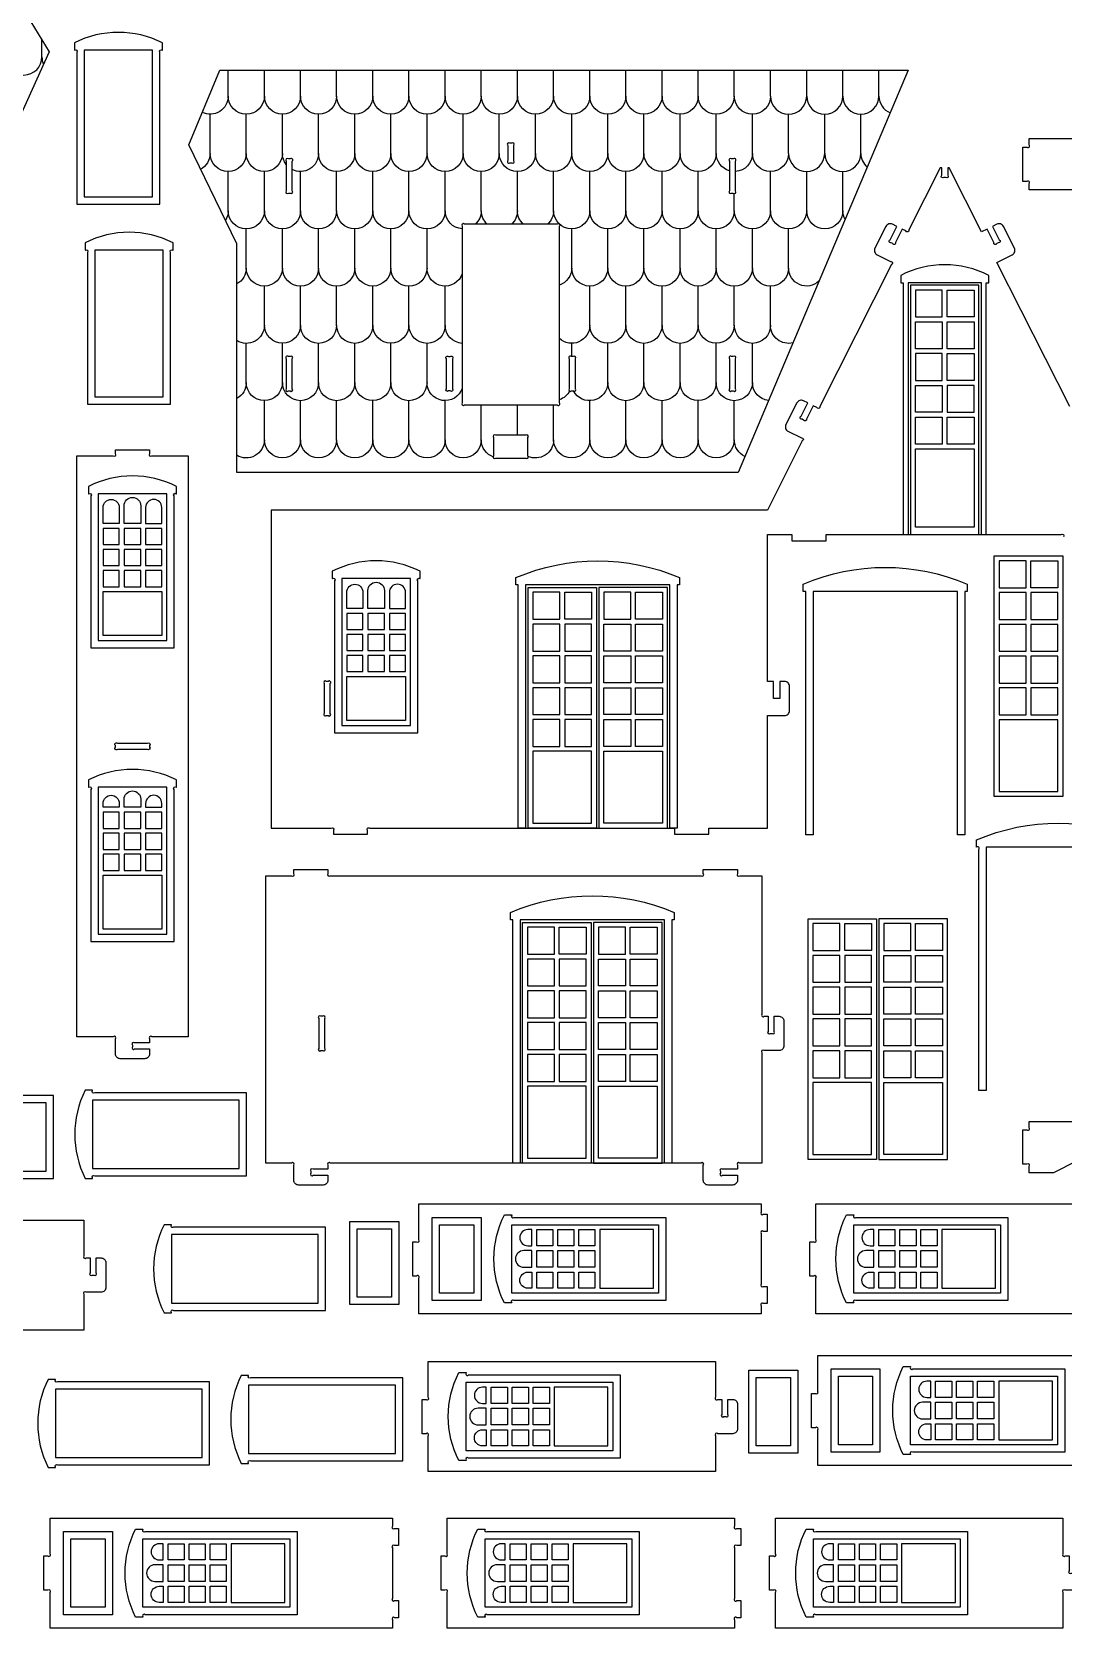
# Model space of a CAD drawing. Extents: x -47 to 298, y -129 to 173.
# Drawn here: x 160.6 to 244.9, y -126.9 to 3.6 of the extents above; entities that cross this region are included whole.
import ezdxf

# ---------------------------------------------------------------- set-up
doc = ezdxf.new("R2010")
doc.units = 0
doc.header["$MEASUREMENT"] = 0
doc.layers.get('0').update_dxf_attribs({"linetype": 'CONTINUOUS'})

msp = doc.modelspace()

# ---------------------------------------------------------------- linework, layer by layer
for points in [[(159.6, -3.35), (159.6, -24.56), (134.06, -24.56), (134.06, 7.37), (158.71, 7.37), (161.99, 1.96)], [(170.46, 2.09), (164.86, 2.09), (164.86, -9.91), (170.46, -9.91)], [(175.96, 0.46), (232.24, 0.46), (218.34, -32.45), (177.34, -32.45), (177.34, -13.74), (173.41, -5.66)], [(171.33, -14.26), (165.73, -14.26), (165.73, -26.26), (171.33, -26.26)], [(238.24, -16.92), (232.24, -16.92), (232.24, -37.52), (238.24, -37.52)], [(238.04, -17.12), (232.44, -17.12), (232.44, -37.52), (238.04, -37.52)], [(235.04, -19.72), (235.04, -17.52), (232.84, -17.52), (232.84, -19.72)], [(235.44, -17.52), (237.64, -17.52), (237.64, -19.72), (235.44, -19.72)], [(235.04, -22.32), (232.84, -22.32), (232.84, -20.12), (235.04, -20.12)], [(235.44, -22.32), (235.44, -20.12), (237.64, -20.12), (237.64, -22.32)], [(232.84, -24.92), (235.04, -24.92), (235.04, -22.72), (232.84, -22.72)], [(235.44, -24.92), (235.44, -22.72), (237.64, -22.72), (237.64, -24.92)], [(235.04, -27.52), (232.84, -27.52), (232.84, -25.32), (235.04, -25.32)], [(235.44, -27.52), (237.64, -27.52), (237.64, -25.32), (235.44, -25.32)], [(232.84, -27.92), (235.04, -27.92), (235.04, -30.12), (232.84, -30.12)], [(235.44, -30.12), (235.44, -27.92), (237.64, -27.92), (237.64, -30.12)], [(232.84, -30.52), (237.64, -30.52), (237.64, -36.92), (232.84, -36.92)], [(171.61, -34.18), (166.01, -34.18), (166.01, -46.18), (171.61, -46.18)], [(166.41, -38.34), (167.73, -38.34), (167.73, -37.02), (166.41, -37.02)], [(168.13, -38.34), (169.49, -38.34), (169.49, -37.02), (168.13, -37.02)], [(169.89, -38.34), (171.21, -38.34), (171.21, -37.02), (169.89, -37.02)], [(166.41, -40.06), (167.73, -40.06), (167.73, -38.74), (166.41, -38.74)], [(168.13, -40.06), (169.49, -40.06), (169.49, -38.74), (168.13, -38.74)], [(169.89, -40.06), (171.21, -40.06), (171.21, -38.74), (169.89, -38.74)], [(239.29, -39.26), (244.89, -39.26), (244.89, -58.94), (239.29, -58.94)], [(239.69, -41.86), (241.89, -41.86), (241.89, -39.66), (239.69, -39.66)], [(244.49, -41.86), (242.29, -41.86), (242.29, -39.66), (244.49, -39.66)], [(166.41, -41.78), (167.73, -41.78), (167.73, -40.46), (166.41, -40.46)], [(168.13, -41.78), (169.49, -41.78), (169.49, -40.46), (168.13, -40.46)], [(169.89, -41.78), (171.21, -41.78), (171.21, -40.46), (169.89, -40.46)], [(191.54, -41.12), (185.94, -41.12), (185.94, -53.12), (191.54, -53.12)], [(171.21, -45.78), (166.41, -45.78), (166.41, -42.18), (171.21, -42.18)], [(201.16, -41.84), (206.76, -41.84), (206.76, -61.52), (201.16, -61.52)], [(201.56, -44.44), (203.76, -44.44), (203.76, -42.24), (201.56, -42.24)], [(206.36, -44.44), (204.16, -44.44), (204.16, -42.24), (206.36, -42.24)], [(212.56, -41.84), (206.96, -41.84), (206.96, -61.52), (212.56, -61.52)], [(207.36, -44.44), (209.56, -44.44), (209.56, -42.24), (207.36, -42.24)], [(212.16, -44.44), (209.96, -44.44), (209.96, -42.24), (212.16, -42.24)], [(239.69, -44.46), (241.89, -44.46), (241.89, -42.26), (239.69, -42.26)], [(244.49, -44.46), (244.49, -42.26), (242.29, -42.26), (242.29, -44.46)], [(186.34, -45.28), (187.66, -45.28), (187.66, -43.96), (186.34, -43.96)], [(188.06, -45.28), (189.42, -45.28), (189.42, -43.96), (188.06, -43.96)], [(189.82, -45.28), (191.14, -45.28), (191.14, -43.96), (189.82, -43.96)], [(201.56, -47.04), (203.76, -47.04), (203.76, -44.84), (201.56, -44.84)], [(206.36, -47.04), (206.36, -44.84), (204.16, -44.84), (204.16, -47.04)], [(207.36, -47.04), (207.36, -44.84), (209.56, -44.84), (209.56, -47.04)], [(212.16, -47.04), (209.96, -47.04), (209.96, -44.84), (212.16, -44.84)], [(241.89, -47.06), (241.89, -44.86), (239.69, -44.86), (239.69, -47.06)], [(244.49, -44.86), (242.29, -44.86), (242.29, -47.06), (244.49, -47.06)], [(186.34, -47), (187.66, -47), (187.66, -45.68), (186.34, -45.68)], [(188.06, -47), (189.42, -47), (189.42, -45.68), (188.06, -45.68)], [(189.82, -47), (191.14, -47), (191.14, -45.68), (189.82, -45.68)], [(186.34, -48.72), (187.66, -48.72), (187.66, -47.4), (186.34, -47.4)], [(188.06, -48.72), (189.42, -48.72), (189.42, -47.4), (188.06, -47.4)], [(189.82, -48.72), (191.14, -48.72), (191.14, -47.4), (189.82, -47.4)], [(203.76, -49.64), (203.76, -47.44), (201.56, -47.44), (201.56, -49.64)], [(206.36, -47.44), (204.16, -47.44), (204.16, -49.64), (206.36, -49.64)], [(207.36, -47.44), (209.56, -47.44), (209.56, -49.64), (207.36, -49.64)], [(209.96, -49.64), (209.96, -47.44), (212.16, -47.44), (212.16, -49.64)], [(241.89, -49.66), (241.89, -47.46), (239.69, -47.46), (239.69, -49.66)], [(242.29, -49.66), (244.49, -49.66), (244.49, -47.46), (242.29, -47.46)], [(191.14, -52.72), (186.34, -52.72), (186.34, -49.12), (191.14, -49.12)], [(203.76, -52.24), (203.76, -50.04), (201.56, -50.04), (201.56, -52.24)], [(204.16, -52.24), (206.36, -52.24), (206.36, -50.04), (204.16, -50.04)], [(209.56, -52.24), (207.36, -52.24), (207.36, -50.04), (209.56, -50.04)], [(209.96, -52.24), (209.96, -50.04), (212.16, -50.04), (212.16, -52.24)], [(241.89, -52.26), (241.89, -50.06), (239.69, -50.06), (239.69, -52.26)], [(242.29, -52.26), (244.49, -52.26), (244.49, -50.06), (242.29, -50.06)], [(203.76, -54.84), (203.76, -52.64), (201.56, -52.64), (201.56, -54.84)], [(204.16, -54.84), (206.36, -54.84), (206.36, -52.64), (204.16, -52.64)], [(209.56, -54.84), (207.36, -54.84), (207.36, -52.64), (209.56, -52.64)], [(209.96, -54.84), (209.96, -52.64), (212.16, -52.64), (212.16, -54.84)], [(239.69, -58.54), (244.49, -58.54), (244.49, -52.66), (239.69, -52.66)], [(201.56, -61.12), (206.36, -61.12), (206.36, -55.24), (201.56, -55.24)], [(212.16, -61.12), (207.36, -61.12), (207.36, -55.24), (212.16, -55.24)], [(171.61, -58.18), (166.01, -58.18), (166.01, -70.18), (171.61, -70.18)], [(166.41, -61.54), (167.73, -61.54), (167.73, -60.22), (166.41, -60.22)], [(168.13, -61.54), (169.49, -61.54), (169.49, -60.22), (168.13, -60.22)], [(169.89, -61.54), (171.21, -61.54), (171.21, -60.22), (169.89, -60.22)], [(166.41, -63.26), (167.73, -63.26), (167.73, -61.94), (166.41, -61.94)], [(168.13, -63.26), (169.49, -63.26), (169.49, -61.94), (168.13, -61.94)], [(169.89, -63.26), (171.21, -63.26), (171.21, -61.94), (169.89, -61.94)], [(166.41, -64.98), (167.73, -64.98), (167.73, -63.66), (166.41, -63.66)], [(168.13, -64.98), (169.49, -64.98), (169.49, -63.66), (168.13, -63.66)], [(169.89, -64.98), (171.21, -64.98), (171.21, -63.66), (169.89, -63.66)], [(171.21, -69.78), (166.41, -69.78), (166.41, -65.38), (171.21, -65.38)], [(224.06, -68.93), (229.66, -68.93), (229.66, -88.61), (224.06, -88.61)], [(235.46, -68.93), (229.86, -68.93), (229.86, -88.61), (235.46, -88.61)], [(200.72, -69.23), (206.32, -69.23), (206.32, -88.91), (200.72, -88.91)], [(201.12, -71.83), (203.32, -71.83), (203.32, -69.63), (201.12, -69.63)], [(205.92, -71.83), (203.72, -71.83), (203.72, -69.63), (205.92, -69.63)], [(212.12, -69.23), (206.52, -69.23), (206.52, -88.91), (212.12, -88.91)], [(206.92, -71.83), (209.12, -71.83), (209.12, -69.63), (206.92, -69.63)], [(211.72, -71.83), (209.52, -71.83), (209.52, -69.63), (211.72, -69.63)], [(224.46, -71.53), (226.66, -71.53), (226.66, -69.33), (224.46, -69.33)], [(229.26, -71.53), (227.06, -71.53), (227.06, -69.33), (229.26, -69.33)], [(230.26, -71.53), (232.46, -71.53), (232.46, -69.33), (230.26, -69.33)], [(235.06, -71.53), (232.86, -71.53), (232.86, -69.33), (235.06, -69.33)], [(201.12, -74.43), (203.32, -74.43), (203.32, -72.23), (201.12, -72.23)], [(205.92, -74.43), (205.92, -72.23), (203.72, -72.23), (203.72, -74.43)], [(206.92, -74.43), (206.92, -72.23), (209.12, -72.23), (209.12, -74.43)], [(211.72, -74.43), (209.52, -74.43), (209.52, -72.23), (211.72, -72.23)], [(224.46, -74.13), (226.66, -74.13), (226.66, -71.93), (224.46, -71.93)], [(229.26, -74.13), (229.26, -71.93), (227.06, -71.93), (227.06, -74.13)], [(230.26, -74.13), (230.26, -71.93), (232.46, -71.93), (232.46, -74.13)], [(235.06, -74.13), (232.86, -74.13), (232.86, -71.93), (235.06, -71.93)], [(203.32, -77.03), (203.32, -74.83), (201.12, -74.83), (201.12, -77.03)], [(205.92, -74.83), (203.72, -74.83), (203.72, -77.03), (205.92, -77.03)], [(206.92, -74.83), (209.12, -74.83), (209.12, -77.03), (206.92, -77.03)], [(209.52, -77.03), (209.52, -74.83), (211.72, -74.83), (211.72, -77.03)], [(226.66, -76.73), (226.66, -74.53), (224.46, -74.53), (224.46, -76.73)], [(229.26, -74.53), (227.06, -74.53), (227.06, -76.73), (229.26, -76.73)], [(230.26, -74.53), (232.46, -74.53), (232.46, -76.73), (230.26, -76.73)], [(232.86, -76.73), (232.86, -74.53), (235.06, -74.53), (235.06, -76.73)], [(203.32, -79.63), (203.32, -77.43), (201.12, -77.43), (201.12, -79.63)], [(203.72, -79.63), (205.92, -79.63), (205.92, -77.43), (203.72, -77.43)], [(209.12, -79.63), (206.92, -79.63), (206.92, -77.43), (209.12, -77.43)], [(209.52, -79.63), (209.52, -77.43), (211.72, -77.43), (211.72, -79.63)], [(226.66, -79.33), (226.66, -77.13), (224.46, -77.13), (224.46, -79.33)], [(227.06, -79.33), (229.26, -79.33), (229.26, -77.13), (227.06, -77.13)], [(232.46, -79.33), (230.26, -79.33), (230.26, -77.13), (232.46, -77.13)], [(232.86, -79.33), (232.86, -77.13), (235.06, -77.13), (235.06, -79.33)], [(203.32, -82.23), (203.32, -80.03), (201.12, -80.03), (201.12, -82.23)], [(203.72, -82.23), (205.92, -82.23), (205.92, -80.03), (203.72, -80.03)], [(209.12, -82.23), (206.92, -82.23), (206.92, -80.03), (209.12, -80.03)], [(209.52, -82.23), (209.52, -80.03), (211.72, -80.03), (211.72, -82.23)], [(226.66, -81.93), (226.66, -79.73), (224.46, -79.73), (224.46, -81.93)], [(227.06, -81.93), (229.26, -81.93), (229.26, -79.73), (227.06, -79.73)], [(232.46, -81.93), (230.26, -81.93), (230.26, -79.73), (232.46, -79.73)], [(232.86, -81.93), (232.86, -79.73), (235.06, -79.73), (235.06, -81.93)], [(201.12, -88.51), (205.92, -88.51), (205.92, -82.63), (201.12, -82.63)], [(211.72, -88.51), (206.92, -88.51), (206.92, -82.63), (211.72, -82.63)], [(224.46, -88.21), (229.26, -88.21), (229.26, -82.33), (224.46, -82.33)], [(235.06, -88.21), (230.26, -88.21), (230.26, -82.33), (235.06, -82.33)], [(149.74, -83.98), (149.74, -89.58), (161.74, -89.58), (161.74, -83.98)], [(165.55, -83.76), (165.55, -89.36), (177.55, -89.36), (177.55, -83.76)], [(186.59, -100.48), (186.59, -93.68), (190.59, -93.68), (190.59, -100.48)], [(193.32, -100.15), (193.32, -93.35), (197.32, -93.35), (197.32, -100.15)], [(196.72, -93.95), (196.72, -99.55), (193.92, -99.55), (193.92, -93.95)], [(199.83, -99.55), (199.83, -93.95), (211.83, -93.95), (211.83, -99.55)], [(227.8, -99.55), (227.8, -93.95), (239.8, -93.95), (239.8, -99.55)], [(172, -94.76), (172, -100.36), (184, -100.36), (184, -94.76)], [(189.99, -94.28), (189.99, -99.88), (187.19, -99.88), (187.19, -94.28)], [(203.19, -94.35), (203.19, -95.67), (201.87, -95.67), (201.87, -94.35)], [(204.91, -94.35), (204.91, -95.67), (203.59, -95.67), (203.59, -94.35)], [(206.63, -94.35), (206.63, -95.67), (205.31, -95.67), (205.31, -94.35)], [(211.43, -99.15), (211.43, -94.35), (207.03, -94.35), (207.03, -99.15)], [(231.17, -94.35), (231.17, -95.67), (229.85, -95.67), (229.85, -94.35)], [(232.89, -94.35), (232.89, -95.67), (231.57, -95.67), (231.57, -94.35)], [(234.61, -94.35), (234.61, -95.67), (233.29, -95.67), (233.29, -94.35)], [(239.4, -99.15), (239.4, -94.35), (235.01, -94.35), (235.01, -99.15)], [(203.19, -96.07), (203.19, -97.43), (201.87, -97.43), (201.87, -96.07)], [(204.91, -96.07), (204.91, -97.43), (203.59, -97.43), (203.59, -96.07)], [(206.63, -96.07), (206.63, -97.43), (205.31, -97.43), (205.31, -96.07)], [(231.17, -96.07), (231.17, -97.43), (229.85, -97.43), (229.85, -96.07)], [(232.89, -96.07), (232.89, -97.43), (231.57, -97.43), (231.57, -96.07)], [(234.61, -96.07), (234.61, -97.43), (233.29, -97.43), (233.29, -96.07)], [(203.19, -97.83), (203.19, -99.15), (201.87, -99.15), (201.87, -97.83)], [(204.91, -97.83), (204.91, -99.15), (203.59, -99.15), (203.59, -97.83)], [(206.63, -97.83), (206.63, -99.15), (205.31, -99.15), (205.31, -97.83)], [(231.17, -97.83), (231.17, -99.15), (229.85, -99.15), (229.85, -97.83)], [(232.89, -97.83), (232.89, -99.15), (231.57, -99.15), (231.57, -97.83)], [(234.61, -97.83), (234.61, -99.15), (233.29, -99.15), (233.29, -97.83)], [(196.1, -112.44), (196.1, -106.84), (208.1, -106.84), (208.1, -112.44)], [(219.23, -112.64), (219.23, -105.84), (223.23, -105.84), (223.23, -112.64)], [(222.63, -106.44), (222.63, -112.04), (219.83, -112.04), (219.83, -106.44)], [(225.94, -112.55), (225.94, -105.75), (229.94, -105.75), (229.94, -112.55)], [(229.34, -106.35), (229.34, -111.95), (226.54, -111.95), (226.54, -106.35)], [(232.45, -111.95), (232.45, -106.35), (244.45, -106.35), (244.45, -111.95)], [(235.81, -106.75), (235.81, -108.07), (234.49, -108.07), (234.49, -106.75)], [(237.53, -106.75), (237.53, -108.07), (236.21, -108.07), (236.21, -106.75)], [(239.25, -106.75), (239.25, -108.07), (237.93, -108.07), (237.93, -106.75)], [(244.05, -111.55), (244.05, -106.75), (239.65, -106.75), (239.65, -111.55)], [(162.52, -107.4), (162.52, -113), (174.52, -113), (174.52, -107.4)], [(178.31, -107.07), (178.31, -112.67), (190.31, -112.67), (190.31, -107.07)], [(199.47, -107.24), (199.47, -108.56), (198.15, -108.56), (198.15, -107.24)], [(201.19, -107.24), (201.19, -108.56), (199.87, -108.56), (199.87, -107.24)], [(202.91, -107.24), (202.91, -108.56), (201.59, -108.56), (201.59, -107.24)], [(207.7, -112.04), (207.7, -107.24), (203.31, -107.24), (203.31, -112.04)], [(199.47, -108.96), (199.47, -110.32), (198.15, -110.32), (198.15, -108.96)], [(201.19, -108.96), (201.19, -110.32), (199.87, -110.32), (199.87, -108.96)], [(202.91, -108.96), (202.91, -110.32), (201.59, -110.32), (201.59, -108.96)], [(235.81, -108.47), (235.81, -109.83), (234.49, -109.83), (234.49, -108.47)], [(237.53, -108.47), (237.53, -109.83), (236.21, -109.83), (236.21, -108.47)], [(239.25, -108.47), (239.25, -109.83), (237.93, -109.83), (237.93, -108.47)], [(199.47, -110.72), (199.47, -112.04), (198.15, -112.04), (198.15, -110.72)], [(201.19, -110.72), (201.19, -112.04), (199.87, -112.04), (199.87, -110.72)], [(202.91, -110.72), (202.91, -112.04), (201.59, -112.04), (201.59, -110.72)], [(235.81, -110.23), (235.81, -111.55), (234.49, -111.55), (234.49, -110.23)], [(237.53, -110.23), (237.53, -111.55), (236.21, -111.55), (236.21, -110.23)], [(239.25, -110.23), (239.25, -111.55), (237.93, -111.55), (237.93, -110.23)], [(163.17, -125.84), (163.17, -119.04), (167.17, -119.04), (167.17, -125.84)], [(166.57, -119.64), (166.57, -125.24), (163.77, -125.24), (163.77, -119.64)], [(169.67, -125.24), (169.67, -119.64), (181.67, -119.64), (181.67, -125.24)], [(173.04, -120.04), (173.04, -121.36), (171.72, -121.36), (171.72, -120.04)], [(174.76, -120.04), (174.76, -121.36), (173.44, -121.36), (173.44, -120.04)], [(176.48, -120.04), (176.48, -121.36), (175.16, -121.36), (175.16, -120.04)], [(181.27, -124.84), (181.27, -120.04), (176.88, -120.04), (176.88, -124.84)], [(197.65, -125.24), (197.65, -119.64), (209.65, -119.64), (209.65, -125.24)], [(201.01, -120.04), (201.01, -121.36), (199.69, -121.36), (199.69, -120.04)], [(202.73, -120.04), (202.73, -121.36), (201.41, -121.36), (201.41, -120.04)], [(204.45, -120.04), (204.45, -121.36), (203.13, -121.36), (203.13, -120.04)], [(209.25, -124.84), (209.25, -120.04), (204.85, -120.04), (204.85, -124.84)], [(224.51, -125.24), (224.51, -119.64), (236.51, -119.64), (236.51, -125.24)], [(227.87, -120.04), (227.87, -121.36), (226.55, -121.36), (226.55, -120.04)], [(229.59, -120.04), (229.59, -121.36), (228.27, -121.36), (228.27, -120.04)], [(231.31, -120.04), (231.31, -121.36), (229.99, -121.36), (229.99, -120.04)], [(236.11, -124.84), (236.11, -120.04), (231.71, -120.04), (231.71, -124.84)], [(173.04, -121.76), (173.04, -123.12), (171.72, -123.12), (171.72, -121.76)], [(174.76, -121.76), (174.76, -123.12), (173.44, -123.12), (173.44, -121.76)], [(176.48, -121.76), (176.48, -123.12), (175.16, -123.12), (175.16, -121.76)], [(201.01, -121.76), (201.01, -123.12), (199.69, -123.12), (199.69, -121.76)], [(202.73, -121.76), (202.73, -123.12), (201.41, -123.12), (201.41, -121.76)], [(204.45, -121.76), (204.45, -123.12), (203.13, -123.12), (203.13, -121.76)], [(227.87, -121.76), (227.87, -123.12), (226.55, -123.12), (226.55, -121.76)], [(229.59, -121.76), (229.59, -123.12), (228.27, -123.12), (228.27, -121.76)], [(231.31, -121.76), (231.31, -123.12), (229.99, -123.12), (229.99, -121.76)], [(173.04, -123.52), (173.04, -124.84), (171.72, -124.84), (171.72, -123.52)], [(174.76, -123.52), (174.76, -124.84), (173.44, -124.84), (173.44, -123.52)], [(176.48, -123.52), (176.48, -124.84), (175.16, -124.84), (175.16, -123.52)], [(201.01, -123.52), (201.01, -124.84), (199.69, -124.84), (199.69, -123.52)], [(202.73, -123.52), (202.73, -124.84), (201.41, -124.84), (201.41, -123.52)], [(204.45, -123.52), (204.45, -124.84), (203.13, -124.84), (203.13, -123.52)], [(227.87, -123.52), (227.87, -124.84), (226.55, -124.84), (226.55, -123.52)], [(229.59, -123.52), (229.59, -124.84), (228.27, -124.84), (228.27, -123.52)], [(231.31, -123.52), (231.31, -124.84), (229.99, -124.84), (229.99, -123.52)]]:
    msp.add_lwpolyline(points, close=True)
for points in [[(161.41, 1.54), (161.41, 2.92)], [(176.64, -1.67), (176.64, 0.46)], [(179.6, -1.67), (179.6, 0.46)], [(182.55, -1.67), (182.55, 0.46)], [(185.51, -1.67), (185.51, 0.46)], [(188.47, -1.67), (188.47, 0.46)], [(191.42, -1.67), (191.42, 0.46)], [(194.38, -1.67), (194.38, 0.46)], [(197.34, -1.67), (197.34, 0.46)], [(200.29, -1.67), (200.29, 0.46)], [(203.25, -1.67), (203.25, 0.46)], [(206.21, -1.67), (206.21, 0.46)], [(209.16, -1.67), (209.16, 0.46)], [(212.12, -1.67), (212.12, 0.46)], [(215.08, -1.67), (215.08, 0.46)], [(218.03, -1.67), (218.03, 0.46)], [(220.99, -1.67), (220.99, 0.46)], [(223.95, -1.67), (223.95, 0.46)], [(226.9, -1.67), (226.9, 0.46)], [(229.86, -1.67), (229.86, 0.46)], [(175.16, -6.35), (175.16, -3.15)], [(178.12, -6.35), (178.12, -3.15)], [(181.07, -6.35), (181.07, -3.15)], [(184.03, -6.35), (184.03, -3.15)], [(186.99, -6.35), (186.99, -3.15)], [(189.94, -6.35), (189.94, -3.15)], [(192.9, -6.35), (192.9, -3.15)], [(195.86, -6.35), (195.86, -3.15)], [(198.81, -6.35), (198.81, -3.15)], [(201.77, -6.35), (201.77, -3.15)], [(204.73, -6.35), (204.73, -3.15)], [(207.68, -6.35), (207.68, -3.15)], [(210.64, -6.35), (210.64, -3.15)], [(213.6, -6.35), (213.6, -3.15)], [(216.55, -6.35), (216.55, -3.15)], [(219.51, -6.35), (219.51, -3.15)], [(222.47, -6.35), (222.47, -3.15)], [(225.42, -6.35), (225.42, -3.15)], [(228.38, -6.35), (228.38, -3.15)], [(176.64, -11.04), (176.64, -7.83)], [(179.6, -11.04), (179.6, -7.83)], [(182.55, -11.04), (182.55, -7.83)], [(185.51, -11.04), (185.51, -7.83)], [(188.47, -11.04), (188.47, -7.83)], [(191.42, -11.04), (191.42, -7.83)], [(194.38, -11.04), (194.38, -7.83)], [(197.34, -11.04), (197.34, -7.83)], [(200.29, -11.04), (200.29, -7.83)], [(203.25, -11.04), (203.25, -7.83)], [(206.21, -11.04), (206.21, -7.83)], [(209.16, -11.04), (209.16, -7.83)], [(212.12, -11.04), (212.12, -7.83)], [(215.08, -11.04), (215.08, -7.83)], [(220.99, -11.04), (220.99, -7.83)], [(223.95, -11.04), (223.95, -7.83)], [(226.9, -11.04), (226.9, -7.83)], [(218.03, -11.04), (218.03, -9.6)], [(178.12, -15.72), (178.12, -12.51)], [(181.07, -15.72), (181.07, -12.51)], [(184.03, -15.72), (184.03, -12.51)], [(186.99, -15.72), (186.99, -12.51)], [(189.94, -15.72), (189.94, -12.51)], [(192.9, -15.72), (192.9, -12.51)], [(204.73, -15.72), (204.73, -12.51)], [(207.68, -15.72), (207.68, -12.51)], [(210.64, -15.72), (210.64, -12.51)], [(213.6, -15.72), (213.6, -12.51)], [(216.55, -15.72), (216.55, -12.51)], [(219.51, -15.72), (219.51, -12.51)], [(222.47, -15.72), (222.47, -12.51)], [(179.6, -20.4), (179.6, -17.2)], [(182.55, -20.4), (182.55, -17.2)], [(185.51, -20.4), (185.51, -17.2)], [(188.47, -20.4), (188.47, -17.2)], [(191.42, -20.4), (191.42, -17.2)], [(194.38, -20.4), (194.38, -17.2)], [(206.21, -20.4), (206.21, -17.2)], [(209.16, -20.4), (209.16, -17.2)], [(212.12, -20.4), (212.12, -17.2)], [(215.08, -20.4), (215.08, -17.2)], [(218.03, -20.4), (218.03, -17.2)], [(220.99, -20.4), (220.99, -17.2)], [(178.12, -25.09), (178.12, -21.88)], [(181.07, -25.09), (181.07, -21.88)], [(184.03, -25.09), (184.03, -21.88)], [(186.99, -25.09), (186.99, -21.88)], [(189.94, -25.09), (189.94, -21.88)], [(192.9, -25.09), (192.9, -21.88)], [(204.73, -22.97), (204.73, -21.88)], [(207.68, -25.09), (207.68, -21.88)], [(210.64, -25.09), (210.64, -21.88)], [(213.6, -25.09), (213.6, -21.88)], [(216.55, -25.09), (216.55, -21.88)], [(219.51, -25.09), (219.51, -21.88)], [(179.6, -29.77), (179.6, -26.57)], [(182.55, -29.77), (182.55, -26.57)], [(185.51, -29.77), (185.51, -26.57)], [(188.47, -29.77), (188.47, -26.57)], [(191.42, -29.77), (191.42, -26.57)], [(194.38, -29.77), (194.38, -26.57)], [(197.34, -29.77), (197.34, -26.92)], [(200.29, -29.4), (200.29, -26.92)], [(203.25, -29.77), (203.25, -26.92)], [(206.21, -29.77), (206.21, -26.57)], [(209.16, -29.77), (209.16, -26.57)], [(212.12, -29.77), (212.12, -26.57)], [(215.08, -29.77), (215.08, -26.57)], [(218.03, -29.77), (218.03, -26.57)]]:
    msp.add_lwpolyline(points)
for points in [[(164.06, 2.09), (164.08, 2.09, -1), (164.26, 1.92), (164.26, -10.51), (171.06, -10.51), (171.06, 1.92, -1), (171.23, 2.09), (171.26, 2.09), (171.26, 2.69, 0.238913), (164.06, 2.69)], [(199.5, -5.69), (199.5, -6.94, 1), (199.68, -7.11), (199.83, -7.11, 1), (200, -6.94), (200, -5.69, 1), (199.83, -5.51), (199.68, -5.51, 1)], [(181.38, -6.98), (181.38, -9.42, 1), (181.56, -9.6), (181.7, -9.6, 1), (181.88, -9.42), (181.88, -6.98, 1), (181.7, -6.8), (181.56, -6.8, 1)], [(217.63, -6.98), (217.63, -9.42, 1), (217.81, -9.6), (217.95, -9.6, 1), (218.13, -9.42), (218.13, -6.98, 1), (217.95, -6.8), (217.81, -6.8, 1)], [(164.93, -14.26), (164.96, -14.26, -1), (165.13, -14.44), (165.13, -26.86), (171.93, -26.86), (171.93, -14.44, -1), (172.11, -14.26), (172.13, -14.26), (172.13, -13.66, 0.238913), (164.93, -13.66)], [(195.78, -12.31), (195.78, -26.74, 1), (195.96, -26.92), (203.55, -26.92, 1), (203.73, -26.74), (203.73, -12.31, 1), (203.55, -12.13), (195.96, -12.13, 1)], [(231.84, -16.92), (231.84, -37.52), (238.64, -37.52), (238.64, -16.92), (238.84, -16.92), (238.84, -16.32, 0.238913), (231.64, -16.32), (231.64, -16.92)], [(181.38, -23.14), (181.38, -25.59, 1), (181.56, -25.77), (181.7, -25.77, 1), (181.88, -25.59), (181.88, -23.14, 1), (181.7, -22.97), (181.56, -22.97, 1)], [(194.98, -23.14), (194.98, -25.59, -1), (194.8, -25.77), (194.66, -25.77, -1), (194.48, -25.59), (194.48, -23.14, -1), (194.66, -22.97), (194.8, -22.97, -1)], [(204.53, -23.14), (204.53, -25.59, 1), (204.71, -25.77), (204.85, -25.77, 1), (205.03, -25.59), (205.03, -23.14, 1), (204.85, -22.97), (204.71, -22.97, 1)], [(217.63, -23.14), (217.63, -25.59, 1), (217.81, -25.77), (217.95, -25.77, 1), (218.13, -25.59), (218.13, -23.14, 1), (217.95, -22.97), (217.81, -22.97, 1)], [(200.98, -29.4), (198.53, -29.4, 1), (198.35, -29.58), (198.35, -31.09, 1), (198.53, -31.27), (200.98, -31.27, 1), (201.15, -31.09), (201.15, -29.58, 1)], [(167.41, -79.98), (167.41, -78.76, 1), (167.24, -78.58), (164.26, -78.58), (164.26, -31.08), (167.24, -31.08, 1), (167.41, -30.9), (167.41, -30.58), (170.21, -30.58), (170.21, -30.9, 1), (170.39, -31.08), (173.37, -31.08), (173.37, -78.58), (170.39, -78.58, 1), (170.21, -78.76), (170.21, -79.08), (168.99, -79.08, 1), (168.81, -79.26), (168.81, -79.4, 1), (168.99, -79.58), (170.21, -79.58), (170.21, -79.98, -0.414214), (169.81, -80.38), (167.81, -80.38, -0.414214)], [(165.21, -34.18), (165.24, -34.18, -1), (165.41, -34.36), (165.41, -46.78), (172.21, -46.78), (172.21, -34.36, -1), (172.39, -34.18), (172.41, -34.18), (172.41, -33.58, 0.238913), (165.21, -33.58)], [(167.73, -35.3), (167.73, -36.62), (166.41, -36.62), (166.41, -35.3, -1)], [(168.13, -36.62), (168.13, -35.16, -1), (169.49, -35.16), (169.49, -36.62)], [(169.89, -35.3), (169.89, -36.62), (171.21, -36.62), (171.21, -35.3, 1)], [(185.14, -41.12), (185.16, -41.12, -1), (185.34, -41.3), (185.34, -53.72), (192.14, -53.72), (192.14, -41.3, -1), (192.31, -41.12), (192.34, -41.12), (192.34, -40.52, 0.238913), (185.14, -40.52)], [(213.36, -61.52), (212.76, -61.52), (212.76, -41.64), (200.96, -41.64), (200.96, -61.52), (200.36, -61.52), (200.36, -41.64), (200.16, -41.64), (200.16, -41.04, -0.205755), (213.56, -41.04), (213.56, -41.64), (213.36, -41.64)], [(236.87, -62.06), (236.27, -62.06), (236.27, -42.18), (224.47, -42.18), (224.47, -62.06), (223.87, -62.06), (223.87, -42.18), (223.67, -42.18), (223.67, -41.58, -0.205755), (237.07, -41.58), (237.07, -42.18), (236.87, -42.18)], [(187.66, -42.24), (187.66, -43.56), (186.34, -43.56), (186.34, -42.24, -1)], [(188.06, -43.56), (188.06, -42.1, -1), (189.42, -42.1), (189.42, -43.56)], [(189.82, -42.24), (189.82, -43.56), (191.14, -43.56), (191.14, -42.24, 1)], [(184.49, -49.7), (184.49, -52.14, 1), (184.66, -52.32), (184.74, -52.32), (184.81, -52.32, 1), (184.99, -52.14), (184.99, -49.7, 1), (184.81, -49.52), (184.66, -49.52, 1)], [(170.04, -55.08), (167.59, -55.08, -1), (167.41, -54.9), (167.41, -54.76, -1), (167.59, -54.58), (170.04, -54.58, -1), (170.21, -54.76), (170.21, -54.9, -1)], [(165.21, -58.18), (165.24, -58.18, -1), (165.41, -58.36), (165.41, -70.78), (172.21, -70.78), (172.21, -58.36, -1), (172.39, -58.18), (172.41, -58.18), (172.41, -57.58, 0.238913), (165.21, -57.58)], [(168.13, -59.82), (168.13, -59.16, -1), (169.49, -59.16), (169.49, -59.82)], [(167.73, -59.5), (167.73, -59.82), (166.41, -59.82), (166.41, -59.5, -1)], [(169.89, -59.5), (169.89, -59.82), (171.21, -59.82), (171.21, -59.5, 1)], [(251.23, -63.09), (251.21, -63.09, 1), (251.03, -63.26), (251.03, -82.97), (250.43, -82.97), (250.43, -63.09), (238.63, -63.09), (238.63, -82.97), (238.03, -82.97), (238.03, -63.26, 1), (237.85, -63.09), (237.83, -63.09), (237.83, -62.49, -0.205755), (251.23, -62.49)], [(218.29, -64.91), (218.29, -65.24, 1), (218.47, -65.41), (220.29, -65.41), (220.29, -76.74, 1), (220.47, -76.91), (220.79, -76.91), (220.79, -78.14, 1), (220.97, -78.31), (221.12, -78.31, 1), (221.29, -78.14), (221.29, -76.91), (221.69, -76.91, -0.414214), (222.09, -77.31), (222.09, -79.31, -0.414214), (221.69, -79.71), (220.47, -79.71, 1), (220.29, -79.89), (220.29, -88.91), (218.47, -88.91, 1), (218.29, -89.09), (218.29, -89.41), (217.07, -89.41, 1), (216.89, -89.59), (216.89, -89.74, 1), (217.07, -89.91), (218.29, -89.91), (218.29, -90.31, -0.414214), (217.89, -90.71), (215.89, -90.71, -0.414214), (215.49, -90.31), (215.49, -89.09, 1), (215.32, -88.91), (184.98, -88.91, 1), (184.8, -89.09), (184.8, -89.41), (183.58, -89.41, 1), (183.4, -89.59), (183.4, -89.74, 1), (183.58, -89.91), (184.8, -89.91), (184.8, -90.31, -0.414214), (184.4, -90.71), (182.4, -90.71, -0.414214), (182, -90.31), (182, -89.09, 1), (181.82, -88.91), (179.71, -88.91), (179.71, -65.41), (181.82, -65.41, 1), (182, -65.24), (182, -64.91), (184.8, -64.91), (184.8, -65.24, 1), (184.98, -65.41), (215.32, -65.41, 1), (215.49, -65.24), (215.49, -64.91)], [(212.92, -88.91), (212.32, -88.91), (212.32, -69.03), (200.52, -69.03), (200.52, -88.91), (199.92, -88.91), (199.92, -69.03), (199.72, -69.03), (199.72, -68.43, -0.205755), (213.12, -68.43), (213.12, -69.03), (212.92, -69.03)], [(184.04, -77.09), (184.04, -79.54, 1), (184.22, -79.71), (184.29, -79.71), (184.37, -79.71, 1), (184.54, -79.54), (184.54, -77.09, 1), (184.37, -76.91), (184.22, -76.91, 1)], [(149.74, -90.38), (149.74, -90.36, -1), (149.91, -90.18), (162.34, -90.18), (162.34, -83.38), (149.91, -83.38, -1), (149.74, -83.21), (149.74, -83.18), (149.14, -83.18, 0.238913), (149.14, -90.38)], [(165.55, -90.16), (165.55, -90.13, -1), (165.72, -89.96), (178.15, -89.96), (178.15, -83.16), (165.72, -83.16, -1), (165.55, -82.98), (165.55, -82.96), (164.95, -82.96, 0.238913), (164.95, -90.16)], [(192.23, -101.25), (192.23, -98.33, 1), (192.05, -98.15), (191.73, -98.15), (191.73, -95.35), (191.98, -95.35), (192.05, -95.35, 1), (192.23, -95.17), (192.23, -92.25), (220.23, -92.25), (220.23, -92.92, 1), (220.4, -93.1), (220.73, -93.1), (220.73, -94.5), (220.4, -94.5, 1), (220.23, -94.68), (220.23, -98.82, 1), (220.4, -99), (220.73, -99), (220.73, -100.4), (220.4, -100.4, 1), (220.23, -100.58), (220.23, -101.25)], [(224.7, -101.25), (224.7, -98.33, 1), (224.53, -98.15), (224.2, -98.15), (224.2, -95.35), (224.45, -95.35), (224.53, -95.35, 1), (224.7, -95.17), (224.7, -92.25), (248.2, -92.25), (248.2, -92.92, 1), (248.38, -93.1), (248.7, -93.1), (248.7, -94.5), (248.38, -94.5, 1), (248.2, -94.68), (248.2, -98.82, 1), (248.38, -99), (248.7, -99), (248.7, -100.4), (248.38, -100.4, 1), (248.2, -100.58), (248.2, -101.25)], [(140.84, -96.67), (141.17, -96.67, 1), (141.34, -96.49), (141.34, -93.57), (164.84, -93.57), (164.84, -96.49, 1), (165.02, -96.67), (165.34, -96.67), (165.34, -97.89, 1), (165.52, -98.07), (165.67, -98.07, 1), (165.84, -97.89), (165.84, -96.67), (166.24, -96.67, -0.414214), (166.64, -97.07), (166.64, -99.07, -0.414214), (166.24, -99.47), (165.02, -99.47, 1), (164.84, -99.65), (164.84, -102.57), (141.34, -102.57), (141.34, -99.65, 1), (141.17, -99.47), (140.84, -99.47)], [(172, -101.16), (172, -101.13, -1), (172.18, -100.96), (184.6, -100.96), (184.6, -94.16), (172.18, -94.16, -1), (172, -93.98), (172, -93.96), (171.4, -93.96, 0.238913), (171.4, -101.16)], [(199.83, -93.15), (199.83, -93.17, 1), (200, -93.35), (212.43, -93.35), (212.43, -100.15), (200, -100.15, 1), (199.83, -100.33), (199.83, -100.35), (199.23, -100.35, -0.238913), (199.23, -93.15)], [(227.8, -93.15), (227.8, -93.17, 1), (227.98, -93.35), (240.4, -93.35), (240.4, -100.15), (227.98, -100.15, 1), (227.8, -100.33), (227.8, -100.35), (227.2, -100.35, -0.238913), (227.2, -93.15)], [(201.15, -95.67), (201.47, -95.67), (201.47, -94.35), (201.15, -94.35, 1)], [(229.13, -95.67), (229.45, -95.67), (229.45, -94.35), (229.13, -94.35, 1)], [(201.47, -96.07), (200.81, -96.07, 1), (200.81, -97.43), (201.47, -97.43)], [(229.45, -96.07), (228.78, -96.07, 1), (228.78, -97.43), (229.45, -97.43)], [(201.15, -97.83), (201.47, -97.83), (201.47, -99.15), (201.15, -99.15, -1)], [(229.13, -97.83), (229.45, -97.83), (229.45, -99.15), (229.13, -99.15, -1)], [(192.5, -108.24), (192.83, -108.24, 1), (193, -108.06), (193, -105.14), (216.5, -105.14), (216.5, -108.06, 1), (216.68, -108.24), (217, -108.24), (217, -109.46, 1), (217.18, -109.64), (217.33, -109.64, 1), (217.5, -109.46), (217.5, -108.24), (217.9, -108.24, -0.414214), (218.3, -108.64), (218.3, -110.64, -0.414214), (217.9, -111.04), (216.68, -111.04, 1), (216.5, -111.21), (216.5, -114.13), (193, -114.13), (193, -111.21, 1), (192.83, -111.04), (192.5, -111.04)], [(224.85, -113.65), (224.85, -110.73, 1), (224.67, -110.55), (224.35, -110.55), (224.35, -107.75), (224.6, -107.75), (224.67, -107.75, 1), (224.85, -107.58), (224.85, -104.66), (252.85, -104.66), (252.85, -105.33, 1), (253.02, -105.51), (253.35, -105.51), (253.35, -106.91), (253.02, -106.91, 1), (252.85, -107.08), (252.85, -111.23, 1), (253.02, -111.4), (253.35, -111.4), (253.35, -112.8), (253.02, -112.8, 1), (252.85, -112.98), (252.85, -113.65)], [(232.45, -105.55), (232.45, -105.58, 1), (232.62, -105.75), (245.05, -105.75), (245.05, -112.55), (232.62, -112.55, 1), (232.45, -112.73), (232.45, -112.75), (231.85, -112.75, -0.238913), (231.85, -105.55)], [(162.52, -113.8), (162.52, -113.78, -1), (162.69, -113.6), (175.12, -113.6), (175.12, -106.8), (162.69, -106.8, -1), (162.52, -106.63), (162.52, -106.6), (161.92, -106.6, 0.238913), (161.92, -113.8)], [(178.31, -113.47), (178.31, -113.45, -1), (178.49, -113.27), (190.91, -113.27), (190.91, -106.47), (178.49, -106.47, -1), (178.31, -106.3), (178.31, -106.27), (177.71, -106.27, 0.238913), (177.71, -113.47)], [(196.1, -106.04), (196.1, -106.06, 1), (196.28, -106.24), (208.7, -106.24), (208.7, -113.04), (196.28, -113.04, 1), (196.1, -113.21), (196.1, -113.24), (195.5, -113.24, -0.238913), (195.5, -106.04)], [(233.77, -108.07), (234.09, -108.07), (234.09, -106.75), (233.77, -106.75, 1)], [(197.43, -108.56), (197.75, -108.56), (197.75, -107.24), (197.43, -107.24, 1)], [(197.75, -108.96), (197.08, -108.96, 1), (197.08, -110.32), (197.75, -110.32)], [(234.09, -108.47), (233.43, -108.47, 1), (233.43, -109.83), (234.09, -109.83)], [(197.43, -110.72), (197.75, -110.72), (197.75, -112.04), (197.43, -112.04, -1)], [(233.77, -110.23), (234.09, -110.23), (234.09, -111.55), (233.77, -111.55, -1)], [(162.07, -126.94), (162.07, -124.02, 1), (161.9, -123.84), (161.57, -123.84), (161.57, -121.04), (161.82, -121.04), (161.9, -121.04, 1), (162.07, -120.86), (162.07, -117.94), (190.07, -117.94), (190.07, -118.61, 1), (190.25, -118.79), (190.57, -118.79), (190.57, -120.19), (190.25, -120.19, 1), (190.07, -120.37), (190.07, -124.51, 1), (190.25, -124.69), (190.57, -124.69), (190.57, -126.09), (190.25, -126.09, 1), (190.07, -126.26), (190.07, -126.94)], [(194.55, -126.94), (194.55, -124.02, 1), (194.37, -123.84), (194.05, -123.84), (194.05, -121.04), (194.3, -121.04), (194.37, -121.04, 1), (194.55, -120.86), (194.55, -117.94), (218.05, -117.94), (218.05, -118.61, 1), (218.23, -118.79), (218.55, -118.79), (218.55, -120.19), (218.23, -120.19, 1), (218.05, -120.37), (218.05, -124.51, 1), (218.23, -124.69), (218.55, -124.69), (218.55, -126.09), (218.23, -126.09, 1), (218.05, -126.26), (218.05, -126.94)], [(220.91, -121.04), (221.23, -121.04, 1), (221.41, -120.86), (221.41, -117.94), (244.91, -117.94), (244.91, -120.86, 1), (245.09, -121.04), (245.41, -121.04), (245.41, -122.26, 1), (245.59, -122.44), (245.73, -122.44, 1), (245.91, -122.26), (245.91, -121.04), (246.31, -121.04, -0.414214), (246.71, -121.44), (246.71, -123.44, -0.414214), (246.31, -123.84), (245.09, -123.84, 1), (244.91, -124.02), (244.91, -126.94), (221.41, -126.94), (221.41, -124.02, 1), (221.23, -123.84), (220.91, -123.84)], [(169.67, -118.84), (169.67, -118.86, 1), (169.85, -119.04), (182.27, -119.04), (182.27, -125.84), (169.85, -125.84, 1), (169.67, -126.02), (169.67, -126.04), (169.07, -126.04, -0.238913), (169.07, -118.84)], [(171, -121.36), (171.32, -121.36), (171.32, -120.04), (171, -120.04, 1)], [(197.65, -118.84), (197.65, -118.86, 1), (197.83, -119.04), (210.25, -119.04), (210.25, -125.84), (197.83, -125.84, 1), (197.65, -126.02), (197.65, -126.04), (197.05, -126.04, -0.238913), (197.05, -118.84)], [(198.97, -121.36), (199.29, -121.36), (199.29, -120.04), (198.97, -120.04, 1)], [(224.51, -118.84), (224.51, -118.86, 1), (224.69, -119.04), (237.11, -119.04), (237.11, -125.84), (224.69, -125.84, 1), (224.51, -126.02), (224.51, -126.04), (223.91, -126.04, -0.238913), (223.91, -118.84)], [(225.83, -121.36), (226.15, -121.36), (226.15, -120.04), (225.83, -120.04, 1)], [(171.32, -121.76), (170.65, -121.76, 1), (170.65, -123.12), (171.32, -123.12)], [(199.29, -121.76), (198.63, -121.76, 1), (198.63, -123.12), (199.29, -123.12)], [(226.15, -121.76), (225.49, -121.76, 1), (225.49, -123.12), (226.15, -123.12)], [(171, -123.52), (171.32, -123.52), (171.32, -124.84), (171, -124.84, -1)], [(198.97, -123.52), (199.29, -123.52), (199.29, -124.84), (198.97, -124.84, -1)], [(225.83, -123.52), (226.15, -123.52), (226.15, -124.84), (225.83, -124.84, -1)]]:
    msp.add_lwpolyline(points, format="xyb", close=True)
for points in [[(155.18, 0.63, 0.16682), (155.49, 1.54, 1), (158.45, 1.54, 1), (161.41, 1.54, 0.104172), (161.53, 0.94)], [(220.99, -1.67, -1), (218.03, -1.67, -1), (215.08, -1.67, -1), (212.12, -1.67, -1), (209.16, -1.67, -1), (206.21, -1.67, -1), (203.25, -1.67, -1), (200.29, -1.67, -1), (197.34, -1.67, -1), (194.38, -1.67, -1), (191.42, -1.67, -1), (188.47, -1.67, -1), (185.51, -1.67, -1), (182.55, -1.67, -1), (179.6, -1.67, -1), (176.64, -1.67, -0.552615), (174.52, -3)], [(220.99, -1.67, 1), (223.95, -1.67, 1), (226.9, -1.67, 1), (229.86, -1.67, 0.302686), (230.77, -3.03)], [(249.99, -9.34), (242.13, -9.34), (242.13, -8.82, 1), (241.96, -8.64), (241.63, -8.64), (241.63, -5.84), (241.96, -5.84, 1), (242.13, -5.66), (242.13, -5.14), (246.11, -5.14)], [(181.38, -7.25, -0.165242), (181.07, -6.35, -1), (178.12, -6.35, -1), (175.16, -6.35, -0.276515), (174.38, -7.65)], [(217.63, -7.77, -0.335604), (216.55, -6.35, -1), (213.6, -6.35, -1), (210.64, -6.35, -1), (207.68, -6.35, -1), (204.73, -6.35, -1), (201.77, -6.35, -1), (198.81, -6.35, -1), (195.86, -6.35, -1), (192.9, -6.35, -1), (189.94, -6.35, -1), (186.99, -6.35, -1), (184.03, -6.35, -0.560325), (181.88, -7.67)], [(222.47, -6.35, -1), (219.51, -6.35, -0.394978), (218.13, -7.83)], [(222.47, -6.35, 1), (225.42, -6.35, 1), (228.38, -6.35, 0.218062), (228.89, -7.47)], [(245.46, -27.04), (239.51, -15.27), (240.76, -14.64, 0.414214), (240.94, -14.1), (240.04, -12.32, 0.414214), (239.5, -12.14), (239.15, -12.32), (239.7, -13.41, -1), (239.62, -13.65), (239.49, -13.72, -1), (239.25, -13.64), (238.7, -12.54), (238.25, -12.77), (235.6, -7.52), (235.49, -7.52), (235.49, -8.14, -1), (235.31, -8.32), (235.16, -8.32, -1), (234.99, -8.14), (234.99, -7.52), (234.87, -7.52), (232.3, -12.61, -1), (232.06, -12.69), (231.77, -12.54), (231.22, -13.64, -1), (230.99, -13.72), (230.86, -13.65, -1), (230.78, -13.41), (231.33, -12.32), (230.97, -12.14, 0.414214), (230.43, -12.32), (229.53, -14.1, 0.414214), (229.71, -14.64), (230.8, -15.19, -1), (230.88, -15.43), (225.02, -27.04, -1), (224.78, -27.12), (224.49, -26.98), (223.94, -28.07, -1), (223.7, -28.15), (223.57, -28.08, -1), (223.49, -27.84), (224.04, -26.75), (223.69, -26.57, 0.414214), (223.15, -26.75), (222.25, -28.53, 0.414214), (222.42, -29.07), (223.52, -29.62, -1), (223.59, -29.86), (220.74, -35.52), (180.15, -35.52), (180.15, -61.52), (185.07, -61.52, -1), (185.24, -61.7), (185.24, -62.02), (188.04, -62.02), (188.04, -61.7, -1), (188.22, -61.52), (213.14, -61.52), (213.14, -62.02), (215.94, -62.02), (215.94, -61.52), (220.74, -61.52), (220.74, -52.32), (222.14, -52.32, 0.414214), (222.54, -51.92), (222.54, -49.92, 0.414214), (222.14, -49.52), (221.74, -49.52), (221.74, -50.92), (221.24, -50.92), (221.24, -49.52), (220.74, -49.52), (220.74, -37.52), (222.74, -37.52), (222.74, -38.02), (225.54, -38.02), (225.54, -37.52), (244.76, -37.52, -1), (244.94, -37.7)], [(195.78, -12.51, -0.398999), (194.38, -11.04, -1), (191.42, -11.04, -1), (188.47, -11.04, -1), (185.51, -11.04, -1), (182.55, -11.04, -1), (179.6, -11.04, -1), (176.64, -11.04, -0.141827), (176.41, -11.83)], [(197.82, -12.13, -0.211429), (197.34, -11.04, -0.211429), (196.85, -12.13)], [(200.78, -12.13, -0.211429), (200.29, -11.04, -0.211429), (199.81, -12.13)], [(227.09, -11.75, -0.126556), (226.9, -11.04, -1), (223.95, -11.04, -1), (220.99, -11.04, -1), (218.03, -11.04, -1), (215.08, -11.04, -1), (212.12, -11.04, -1), (209.16, -11.04, -1), (206.21, -11.04, -1), (203.25, -11.04, -0.211429), (202.76, -12.13)], [(195.78, -16.19, -0.849605), (192.9, -15.72, -1), (189.94, -15.72, -1), (186.99, -15.72, -1), (184.03, -15.72, -1), (181.07, -15.72, -1), (178.12, -15.72, -0.276487), (177.34, -17.02)], [(224.95, -16.8, -0.654431), (222.47, -15.72, -1), (219.51, -15.72, -1), (216.55, -15.72, -1), (213.6, -15.72, -1), (210.64, -15.72, -1), (207.68, -15.72, -1), (204.73, -15.72, -0.320194), (203.73, -17.12)], [(195.78, -21.88, -0.398999), (194.38, -20.4, -1), (191.42, -20.4, -1), (188.47, -20.4, -1), (185.51, -20.4, -1), (182.55, -20.4, -1), (179.6, -20.4, -0.588198), (177.34, -21.66)], [(222.82, -21.84, -0.487426), (220.99, -20.4, -1), (218.03, -20.4, -1), (215.08, -20.4, -1), (212.12, -20.4, -1), (209.16, -20.4, -1), (206.21, -20.4, -0.652106), (203.73, -21.49)], [(195.78, -25.56, -0.849605), (192.9, -25.09, -1), (189.94, -25.09, -1), (186.99, -25.09, -1), (184.03, -25.09, -1), (181.07, -25.09, -1), (178.12, -25.09, -0.276487), (177.34, -26.39)], [(204.56, -25.77, -0.192833), (203.73, -26.49)], [(220.83, -26.56, -0.382995), (219.51, -25.09, -1), (216.55, -25.09, -1), (213.6, -25.09, -1), (210.64, -25.09, -1), (207.68, -25.09, -0.785786), (204.89, -25.77)], [(198.35, -31.18, -0.324493), (197.34, -29.77, -1), (194.38, -29.77, -1), (191.42, -29.77, -1), (188.47, -29.77, -1), (185.51, -29.77, -1), (182.55, -29.77, -1), (179.6, -29.77, -0.588198), (177.34, -31.03)], [(218.9, -31.12, -0.294902), (218.03, -29.77, -1), (215.08, -29.77, -1), (212.12, -29.77, -1), (209.16, -29.77, -1), (206.21, -29.77, -1), (203.25, -29.77, -0.546414), (201.15, -31.12)], [(249.79, -86.84), (244.13, -89.7), (242.13, -89.7), (242.13, -89.18, 1), (241.96, -89), (241.63, -89), (241.63, -86.2), (241.96, -86.2, 1), (242.13, -86.02), (242.13, -85.5), (248.01, -85.5)]]:
    msp.add_lwpolyline(points, format="xyb")

doc.saveas('drawing.dxf')
